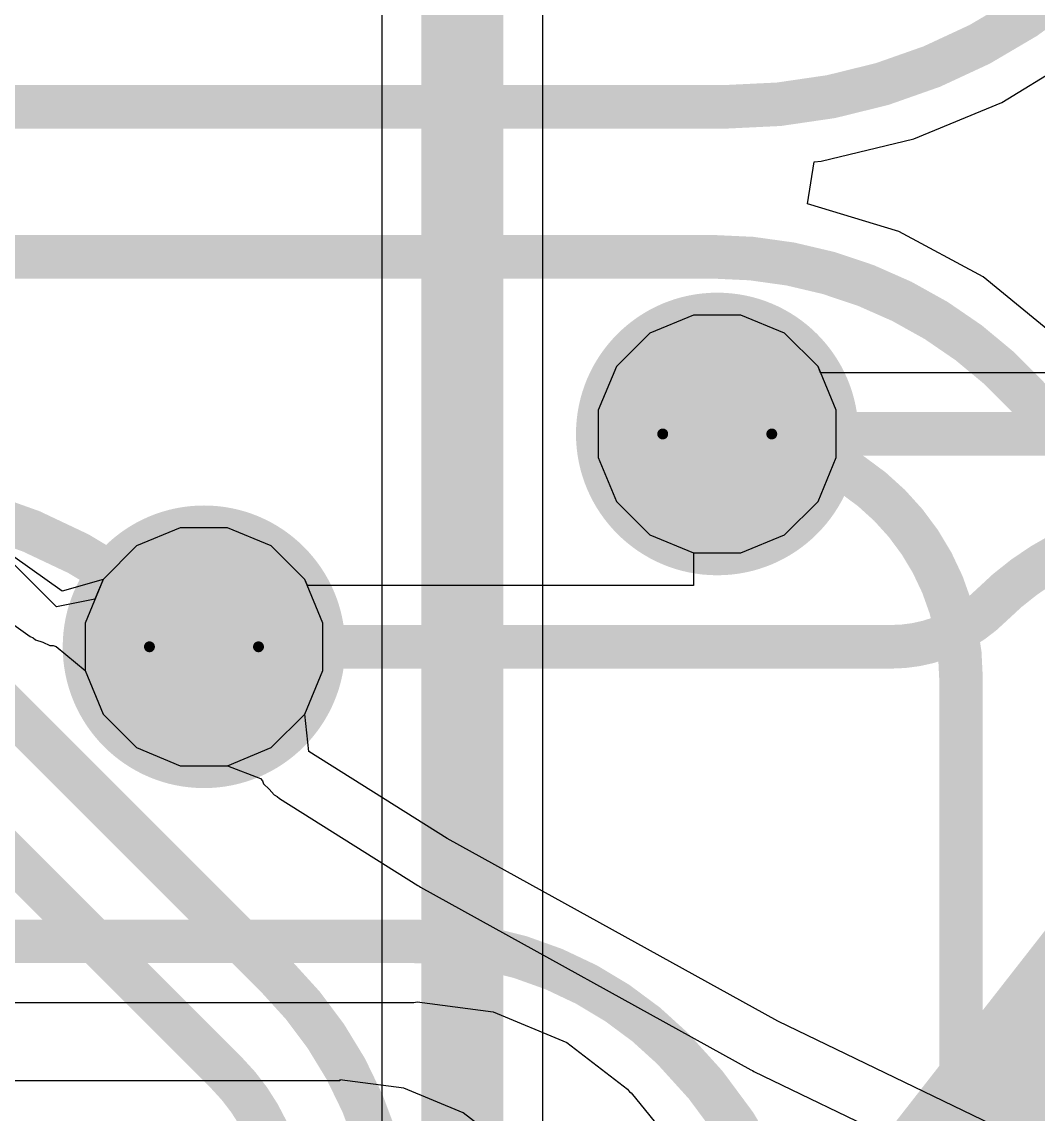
# Model space of a CAD drawing. Header units: inches. Extents: x -30 to 282, y -86 to 78.
# Drawn here: x -7.82 to -3.08, y -73.55 to -68.46 of the extents above; entities that cross this region are included whole.
import ezdxf

# ---------------------------------------------------------------- set-up
doc = ezdxf.new("R2010")
doc.units = ezdxf.units.IN
for name, color, linetype in [('Board Outline', 216, 'Continuous'), ('Bottom Layer', 5, 'Continuous'), ('Drill Drawing', 1, 'Continuous'), ('GND 01', 76, 'Continuous'), ('GND 02', 16, 'Continuous'), ('PWR', 156, 'Continuous'), ('SIG 01', 90, 'Continuous'), ('Top Layer', 1, 'Continuous'), ('Top Paste', 8, 'Continuous'), ('Top Solder', 216, 'Continuous'), ('Via Holes', 16, 'Continuous')]:
    doc.layers.add(name, color=color, linetype=linetype)

# ---------------------------------------------------------------- blocks, each defined once
blk = doc.blocks.new('LQFP_100_86')
at = {"layer": 'Top Layer'}
for points in [[(-3.35000346, -7.15000729), (-3.35000346, -8.35000743), (-3.650002859999999, -8.35000743), (-3.650002859999999, -7.15000729)], [(-2.85000446, -7.14999967), (-2.85000446, -8.34999981), (-3.15000386, -8.34999981), (-3.15000386, -7.14999967)]]:
    blk.add_hatch(color=1, dxfattribs=at).paths.add_polyline_path(points)
at = {"layer": 'Top Paste'}
for points in [[(-3.35000346, -7.15000729), (-3.35000346, -8.35000743), (-3.650002859999999, -8.35000743), (-3.650002859999999, -7.15000729)], [(-2.85000446, -7.14999967), (-2.85000446, -8.34999981), (-3.15000386, -8.34999981), (-3.15000386, -7.14999967)]]:
    blk.add_hatch(color=8, dxfattribs=at).paths.add_polyline_path(points)
at = {"layer": 'Top Solder'}
for points in [[(-3.74839992, -7.04839713), (-3.74839992, -8.45159727), (-4.25159932, -8.45159727), (-4.25159932, -7.04839713)], [(-3.24840346, -7.04840729), (-3.24840346, -8.45160743), (-3.75160286, -8.45160743), (-3.75160286, -7.04840729)], [(-2.74840446, -7.048399669999999), (-2.74840446, -8.45159981), (-3.251603859999999, -8.45159981), (-3.251603859999999, -7.048399669999999)]]:
    blk.add_hatch(color=216, dxfattribs=at).paths.add_polyline_path(points)

msp = doc.modelspace()

# ---------------------------------------------------------------- hatches: boundary and pattern name
at = {"layer": 'Bottom Layer'}
h = msp.add_hatch(color=5, dxfattribs=at)
edge = h.paths.add_edge_path()
edge.add_arc((-4.57840842, -70.38296820000001), 0.2999994, 0, 360)
h = msp.add_hatch(color=5, dxfattribs=at)
edge = h.paths.add_edge_path()
edge.add_arc((-6.96950346, -71.374), 0.2999994, 0, 360)
at = {"layer": 'GND 01'}
h = msp.add_hatch(color=76, dxfattribs=at)
edge = h.paths.add_edge_path()
edge.add_arc((-4.57840842, -70.38296820000001), 0.6579997, 0, 360)
h = msp.add_hatch(color=76, dxfattribs=at)
edge = h.paths.add_edge_path()
edge.add_arc((-6.96950346, -71.374), 0.6579997, 0, 360)
at = {"layer": 'GND 02'}
h = msp.add_hatch(color=16, dxfattribs=at)
edge = h.paths.add_edge_path()
edge.add_arc((-4.57840842, -70.38296820000001), 0.6579997, 0, 360)
h = msp.add_hatch(color=16, dxfattribs=at)
edge = h.paths.add_edge_path()
edge.add_arc((-6.96950346, -71.374), 0.6579997, 0, 360)
at = {"layer": 'PWR'}
h = msp.add_hatch(color=156, dxfattribs=at)
edge = h.paths.add_edge_path()
edge.add_arc((-4.57840842, -70.38296820000001), 0.2999994, 0, 360)
h = msp.add_hatch(color=156, dxfattribs=at)
edge = h.paths.add_edge_path()
edge.add_arc((-6.96950346, -71.374), 0.2999994, 0, 360)
at = {"layer": 'SIG 01'}
h = msp.add_hatch(color=90, dxfattribs=at)
edge = h.paths.add_edge_path()
edge.add_arc((-4.57840842, -70.38296820000001), 0.2999994, 0, 360)
h = msp.add_hatch(color=90, dxfattribs=at)
edge = h.paths.add_edge_path()
edge.add_arc((-6.96950346, -71.374), 0.2999994, 0, 360)
at = {"layer": 'Top Layer'}
h = msp.add_hatch(color=1, dxfattribs=at)
edge = h.paths.add_edge_path()
edge.add_arc((-4.57840842, -70.38296820000001), 0.2999994, 0, 360)
h = msp.add_hatch(color=1, dxfattribs=at)
edge = h.paths.add_edge_path()
edge.add_arc((-6.96950346, -71.374), 0.2999994, 0, 360)
at = {"layer": 'Via Holes'}
h = msp.add_hatch(color=7, dxfattribs=at)
edge = h.paths.add_edge_path()
edge.add_arc((-4.57840842, -70.38296820000001), 0.1499997, 0, 360)
h = msp.add_hatch(color=7, dxfattribs=at)
edge = h.paths.add_edge_path()
edge.add_arc((-6.96950346, -71.374), 0.1499997, 0, 360)

# ---------------------------------------------------------------- linework, layer by layer
at = {"layer": 'Board Outline', "const_width": 0.254}
msp.add_lwpolyline([(37.49466466, -16.44645174, -2.5025245443781), (-17.29285086, -16.44645174)], format="xyb", dxfattribs=at)
at = {"layer": 'Bottom Layer'}
for p, q in [((-6.14131614, -67.10679999999999), (-6.14131614, -75.8705239)), ((-5.39028386, -76.02606842), (-5.39028386, -67.10679999999999)), ((-4.68860632, -69.8289688), (-4.89222288, -69.9133095)), ((-4.46821052, -69.8289688), (-4.68860632, -69.8289688)), ((-4.26459396, -69.9133095), (-4.46821052, -69.8289688)), ((-4.89222288, -69.9133095), (-5.04806712, -70.06915374)), ((-4.10874972, -70.06915374), (-4.26459396, -69.9133095)), ((-5.04806712, -70.06915374), (-5.13240782, -70.27277029999999)), ((-4.02440902, -70.27277029999999), (-4.10874972, -70.06915374)), ((-5.13240782, -70.27277029999999), (-5.13240782, -70.4931661)), ((-4.02440902, -70.4931661), (-4.02440902, -70.27277029999999)), ((-5.13240782, -70.4931661), (-5.04806712, -70.69678266)), ((-4.10874972, -70.69678266), (-4.02440902, -70.4931661)), ((-5.04806712, -70.69678266), (-4.89222288, -70.8526269)), ((-4.26459396, -70.8526269), (-4.10874972, -70.69678266)), ((-7.07970136, -70.8200006), (-7.28331792, -70.9043413)), ((-6.859305559999999, -70.8200006), (-7.07970136, -70.8200006)), ((-6.655689, -70.9043413), (-6.859305559999999, -70.8200006)), ((-4.89222288, -70.8526269), (-4.68860632, -70.9369676)), ((-4.46821052, -70.9369676), (-4.26459396, -70.8526269)), ((-7.28331792, -70.9043413), (-7.43916216, -71.06018553999999)), ((-6.499844759999999, -71.06018553999999), (-6.655689, -70.9043413)), ((-4.68860632, -70.9369676), (-4.46821052, -70.9369676)), ((-7.43916216, -71.06018553999999), (-7.523502859999999, -71.26380209999999)), ((-6.41550406, -71.26380209999999), (-6.499844759999999, -71.06018553999999)), ((-7.523502859999999, -71.26380209999999), (-7.523502859999999, -71.4841979)), ((-6.41550406, -71.4841979), (-6.41550406, -71.26380209999999)), ((-7.523502859999999, -71.4841979), (-7.43916216, -71.68781446)), ((-6.499844759999999, -71.68781446), (-6.41550406, -71.4841979)), ((-7.43916216, -71.68781446), (-7.28331792, -71.84365869999999)), ((-6.655689, -71.84365869999999), (-6.499844759999999, -71.68781446)), ((-7.28331792, -71.84365869999999), (-7.07970136, -71.9279994)), ((-6.859305559999999, -71.9279994), (-6.655689, -71.84365869999999)), ((-7.07970136, -71.9279994), (-6.859305559999999, -71.9279994))]:
    msp.add_line(p, q, dxfattribs=at)
at = {"layer": 'Bottom Layer', "const_width": 0.3809999999999999}
msp.add_lwpolyline([(-5.7658, -76.02606842), (-5.7658, -67.10679999999999)], dxfattribs=at)
at = {"layer": 'Drill Drawing'}
for points, const_width in [([(-4.324408419999999, -70.38296820000001, 1), (-4.83240842, -70.38296820000001, 1)], 0.0508), ([(-4.84510842, -70.38296820000001, 1), (-4.81970842, -70.38296820000001, 1)], 0.0254), ([(-4.33710842, -70.38296820000001, 1), (-4.31170842, -70.38296820000001, 1)], 0.0254), ([(-6.71550346, -71.374, 1), (-7.223503459999999, -71.374, 1)], 0.0508), ([(-7.236203459999999, -71.374, 1), (-7.210803459999999, -71.374, 1)], 0.0254), ([(-6.72820346, -71.374, 1), (-6.70280346, -71.374, 1)], 0.0254)]:
    msp.add_lwpolyline(points, format="xyb", close=True, dxfattribs=dict(at, const_width=const_width))
at = {"layer": 'PWR'}
for p, q in [((-4.68860632, -69.8289688), (-4.89222288, -69.9133095)), ((-4.46821052, -69.8289688), (-4.68860632, -69.8289688)), ((-4.26459396, -69.9133095), (-4.46821052, -69.8289688)), ((-4.89222288, -69.9133095), (-5.04806712, -70.06915374)), ((-4.10874972, -70.06915374), (-4.26459396, -69.9133095)), ((-5.04806712, -70.06915374), (-5.13240782, -70.27277029999999)), ((-4.02440902, -70.27277029999999), (-4.10874972, -70.06915374)), ((-5.13240782, -70.27277029999999), (-5.13240782, -70.4931661)), ((-4.02440902, -70.4931661), (-4.02440902, -70.27277029999999)), ((-7.62933704, -71.11497333999999), (-8.76047524, -70.31238921999999)), ((-5.13240782, -70.4931661), (-5.04806712, -70.69678266)), ((-4.10874972, -70.69678266), (-4.02440902, -70.4931661)), ((-8.91033778, -70.52360038), (-7.779199579999999, -71.3261845)), ((-5.04806712, -70.69678266), (-4.89222288, -70.8526269)), ((-4.26459396, -70.8526269), (-4.10874972, -70.69678266)), ((-7.07970136, -70.8200006), (-7.28331792, -70.9043413)), ((-6.859305559999999, -70.8200006), (-7.07970136, -70.8200006)), ((-6.655689, -70.9043413), (-6.859305559999999, -70.8200006)), ((-4.89222288, -70.8526269), (-4.68860632, -70.9369676)), ((-4.46821052, -70.9369676), (-4.26459396, -70.8526269)), ((-7.28331792, -70.9043413), (-7.439159619999999, -71.060183)), ((-6.499844759999999, -71.06018553999999), (-6.655689, -70.9043413)), ((-4.68860632, -70.9369676), (-4.46821052, -70.9369676)), ((-7.439159619999999, -71.060183), (-7.62933704, -71.11497333999999)), ((-6.41550406, -71.26380209999999), (-6.499844759999999, -71.06018553999999)), ((-6.41550406, -71.4841979), (-6.41550406, -71.26380209999999)), ((-7.779199579999999, -71.3261845), (-7.7658087, -71.33217636)), ((-7.7658087, -71.33217636), (-7.7546073, -71.34163532)), ((-7.7546073, -71.34163532), (-7.72007092, -71.35264367999999)), ((-7.72007092, -71.35264367999999), (-7.68696456, -71.36745696)), ((-7.68696456, -71.36745696), (-7.67230114, -71.36786844)), ((-7.67230114, -71.36786844), (-7.658333679999999, -71.37232105999999)), ((-7.658333679999999, -71.37232105999999), (-7.523502859999999, -71.48420044)), ((-7.523502859999999, -71.48420044), (-7.43916216, -71.68781446)), ((-6.499844759999999, -71.68781191999999), (-6.41550406, -71.4841979)), ((-7.43916216, -71.68781446), (-7.28331792, -71.84365869999999)), ((-6.480256280000001, -71.8616546), (-6.499844759999999, -71.68781191999999)), ((-7.28331792, -71.84365869999999), (-7.07970136, -71.9279994)), ((-5.83578208, -72.26660679999999), (-6.480256280000001, -71.8616546)), ((-7.07970136, -71.9279994), (-6.8593081, -71.9279994)), ((-6.8593081, -71.9279994), (-6.70691572, -71.98692994)), ((-6.70691572, -71.98692994), (-6.69745676, -71.99813134)), ((-6.69745676, -71.99813134), (-6.691467439999999, -72.01151714)), ((-6.691467439999999, -72.01151714), (-6.665117479999999, -72.03642692)), ((-6.665117479999999, -72.03642692), (-6.641724079999999, -72.06413069999999)), ((-6.641724079999999, -72.06413069999999), (-6.628693879999999, -72.0708617)), ((-6.628693879999999, -72.0708617), (-6.61803858, -72.08093534)), ((-6.61803858, -72.08093534), (-5.97356692, -72.48588754)), ((-4.2958766, -73.11767952), (-5.83578208, -72.26660679999999)), ((-5.97356692, -72.48588754), (-5.96668098, -72.48851644)), ((-5.96668098, -72.48851644), (-5.96105234, -72.49326878)), ((-5.96105234, -72.49326878), (-4.421146859999999, -73.3443415)), ((-2.7106753, -73.88107398), (-4.2958766, -73.11767952)), ((-4.421146859999999, -73.3443415), (-4.41412884, -73.34657924)), ((-4.41412884, -73.34657924), (-4.40824112, -73.35100899999999)), ((-4.40824112, -73.35100899999999), (-2.82303982, -74.11440345999999))]:
    msp.add_line(p, q, dxfattribs=at)
at = {"layer": 'SIG 01'}
for p, q in [((-3.25226172, -68.8392705), (-2.93025322, -68.64194298)), ((-3.66226598, -69.00909998), (-3.25226172, -68.8392705)), ((-4.09378658, -69.11269895999999), (-3.66226598, -69.00909998)), ((-4.158594679999999, -69.31103232), (-4.12657544, -69.11527960000001)), ((-4.12657544, -69.11527960000001), (-4.09378658, -69.11269895999999)), ((-3.73216678, -69.44038943999999), (-4.158594679999999, -69.31103232)), ((-3.33916782, -69.65045252), (-3.73216678, -69.44038943999999)), ((-2.9946981, -69.93314944), (-3.33916782, -69.65045252)), ((-8.03328594, -73.03042543999999), (-5.991095459999999, -73.03042543999999)), ((-5.991095459999999, -73.03042543999999), (-5.976089139999999, -73.02744093999999)), ((-5.976089139999999, -73.02744093999999), (-5.622411919999999, -73.07400421999999)), ((-5.622411919999999, -73.07400421999999), (-5.27885406, -73.21631026)), ((-5.27885406, -73.21631026), (-4.995842179999999, -73.43347264)), ((-6.336588799999999, -73.39511102), (-8.115523519999998, -73.39511102)), ((-6.038949059999999, -73.42993188), (-6.336588799999999, -73.3907473)), ((-6.336588799999999, -73.3907473), (-6.336588799999999, -73.39511102)), ((-5.76159122, -73.54481862), (-6.038949059999999, -73.42993188)), ((-4.995842179999999, -73.43347264), (-4.9873408, -73.4461955)), ((-4.9873408, -73.4461955), (-4.979865579999999, -73.45118914)), ((-4.979865579999999, -73.45118914), (-4.73119704, -73.7541959)), ((-5.523420499999999, -73.72757415999999), (-5.76159122, -73.54481862))]:
    msp.add_line(p, q, dxfattribs=at)
at = {"layer": 'SIG 01', "const_width": 0.2032}
for points in [[(-2.9458666, -68.29991419999999, -0.1707722366173295), (-4.53620124, -68.8594)], [(-4.60207106, -69.55769934, -0.4142135623730951), (-2.619248, -71.54052239999999)], [(-4.57840842, -70.38296820000001, -0.4142135623730951), (-3.44289634, -71.51848027999999)], [(-8.721483699999999, -70.64830676, -0.1987119237920511), (-6.970854739999999, -71.37264872)], [(-5.991095459999999, -72.74555174, -0.198912367379658), (-4.78590356, -73.24475826)], [(-4.78590356, -73.24475826, -0.198912367379658), (-4.104342819999999, -74.89019058)]]:
    msp.add_lwpolyline(points, format="xyb", dxfattribs=at)
for points in [[(-11.37520458, -68.8594), (-4.53620124, -68.8594)], [(-9.52556134, -69.55769934), (-4.60207106, -69.55769934)], [(-6.97085728, -71.37265126), (-6.96950346, -71.374)], [(-3.44289634, -80.4948606), (-3.44289634, -71.51848027999999)], [(-8.51493344, -72.74555174), (-5.991095459999999, -72.74555174)]]:
    msp.add_lwpolyline(points, dxfattribs=at)
at = {"layer": 'SIG 01', "const_width": 0.1016}
for points in [[(-4.587001239999999, -68.8594, 1), (-4.48540124, -68.8594, 1)], [(-4.587001239999999, -68.8594, 1), (-4.48540124, -68.8594, 1)], [(-4.65287106, -69.55769934, 1), (-4.55127106, -69.55769934, 1)], [(-4.65287106, -69.55769934, 1), (-4.55127106, -69.55769934, 1)], [(-4.62920842, -70.38296820000001, 1), (-4.52760842, -70.38296820000001, 1)], [(-7.021657279999999, -71.37265126, 1), (-6.920057279999999, -71.37265126, 1)], [(-7.02165474, -71.37264872, 1), (-6.920054739999999, -71.37264872, 1)], [(-7.02030346, -71.374, 1), (-6.91870346, -71.374, 1)], [(-3.49369634, -71.51848027999999, 1), (-3.39209634, -71.51848027999999, 1)], [(-3.49369634, -71.51848027999999, 1), (-3.39209634, -71.51848027999999, 1)], [(-6.041895459999999, -72.74555174, 1), (-5.94029546, -72.74555174, 1)], [(-6.041895459999999, -72.74555174, 1), (-5.94029546, -72.74555174, 1)], [(-4.836703559999999, -73.24475826, 1), (-4.73510356, -73.24475826, 1)], [(-4.836703559999999, -73.24475826, 1), (-4.73510356, -73.24475826, 1)]]:
    msp.add_lwpolyline(points, format="xyb", close=True, dxfattribs=at)
at = {"layer": 'Top Layer'}
for p, q in [((-7.65708146, -71.18804659999999), (-10.2305993, -68.61452876)), ((-4.68860632, -69.8289688), (-4.89222288, -69.9133095)), ((-4.46821052, -69.8289688), (-4.68860632, -69.8289688)), ((-4.26459396, -69.9133095), (-4.46821052, -69.8289688)), ((-4.89222288, -69.9133095), (-5.04806712, -70.06915374)), ((-4.10874972, -70.06915374), (-4.26459396, -69.9133095)), ((-5.04806712, -70.06915374), (-5.13240782, -70.27277029999999)), ((-4.09676092, -70.0980945), (-4.10874972, -70.06915374)), ((-2.12342476, -70.0980945), (-4.09676092, -70.0980945)), ((-5.13240782, -70.27277029999999), (-5.13240782, -70.4931661)), ((-5.13240782, -70.4931661), (-5.04806712, -70.69678266)), ((-5.04806712, -70.69678266), (-4.89222288, -70.8526269)), ((-7.07970136, -70.8200006), (-7.28331792, -70.9043413)), ((-6.859305559999999, -70.8200006), (-7.07970136, -70.8200006)), ((-6.655689, -70.9043413), (-6.859305559999999, -70.8200006)), ((-4.89222288, -70.8526269), (-4.68860886, -70.9369676)), ((-7.28331792, -70.9043413), (-7.43916216, -71.06018553999999)), ((-6.499844759999999, -71.06018553999999), (-6.655689, -70.9043413)), ((-4.68860886, -70.9369676), (-4.689190519999999, -71.08912629999999)), ((-7.43916216, -71.06018553999999), (-7.477312959999999, -71.15228848)), ((-6.48785596, -71.08912629999999), (-6.499844759999999, -71.06018553999999)), ((-4.689190519999999, -71.08912629999999), (-6.48785596, -71.08912629999999)), ((-7.477312959999999, -71.15228848), (-7.65708146, -71.18804659999999))]:
    msp.add_line(p, q, dxfattribs=at)
at = {"layer": 'Top Layer', "const_width": 0.2032}
for points in [[(-11.5547902, -68.66795512), (-6.864586219999999, -73.3581591)], [(-10.57853358, -68.96246304), (-6.63047188, -72.91052474)], [(-4.57840842, -70.38296820000001), (-2.12342476, -70.38296820000001)], [(-6.96950346, -71.374), (-3.76710702, -71.374)], [(-6.63047188, -72.91052474), (-6.62941524, -72.91159154)], [(-3.3164272, -73.4057079), (-2.9433139, -73.69642105999999)]]:
    msp.add_lwpolyline(points, dxfattribs=at)
at = {"layer": 'Top Layer', "const_width": 0.1016}
for points in [[(-4.62920842, -70.38296820000001, 1), (-4.52760842, -70.38296820000001, 1)], [(-3.3528, -71.18134608, 1), (-3.2512, -71.18134608, 1)], [(-3.3528, -71.18134608, 1), (-3.2512, -71.18134608, 1)], [(-7.02030346, -71.374, 1), (-6.91870346, -71.374, 1)], [(-3.81790702, -71.374, 1), (-3.71630702, -71.374, 1)], [(-3.81790702, -71.374, 1), (-3.71630702, -71.374, 1)], [(-6.68127188, -72.91052474, 1), (-6.579671879999999, -72.91052474, 1)], [(-6.68127188, -72.91052474, 1), (-6.579671879999999, -72.91052474, 1)], [(-6.680215239999999, -72.91159154, 1), (-6.57861524, -72.91159154, 1)], [(-6.6802127, -72.91158899999999, 1), (-6.5786127, -72.91158899999999, 1)], [(-6.915386219999999, -73.3581591, 1), (-6.813786219999999, -73.3581591, 1)], [(-6.915386219999999, -73.35816163999999, 1), (-6.813786219999999, -73.35816163999999, 1)], [(-3.367227199999999, -73.4057079, 1), (-3.2656272, -73.4057079, 1)]]:
    msp.add_lwpolyline(points, format="xyb", close=True, dxfattribs=at)
at = {"layer": 'Top Layer', "const_width": 0.2032}
for points in [[(-3.302, -71.18134608, -0.0766129106587076), (-2.97434254, -70.94120432)], [(-3.302, -71.18134608, -0.198912367379658), (-3.76710702, -71.374)], [(-6.6294127, -72.91158899999999, -0.3726664852820982), (-6.452473759999999, -75.3664863)], [(-6.864586219999999, -73.35816163999999, -0.1989128596330109), (-6.586849920000001, -74.02867846)]]:
    msp.add_lwpolyline(points, format="xyb", dxfattribs=at)

# ---------------------------------------------------------------- block references
at = {"rotation": 52.00000000000001}
msp.add_blockref('LQFP_100_86', (-6.89558692, -66.167), dxfattribs=at)

doc.saveas('drawing.dxf')
